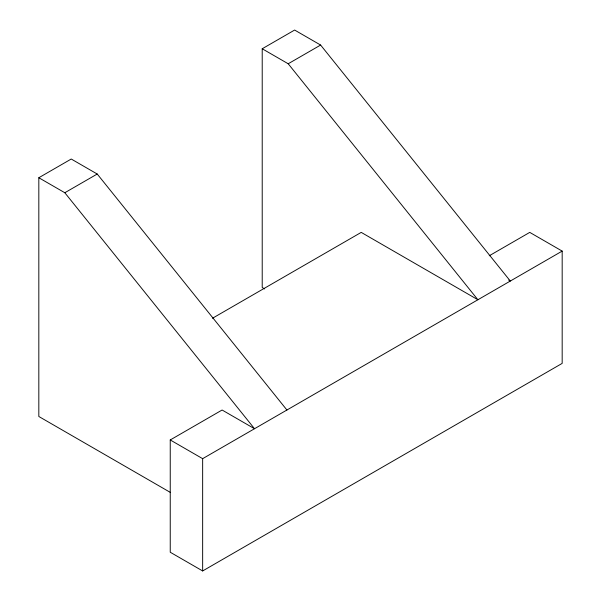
<?xml version="1.0" encoding="UTF-8"?>
<svg xmlns="http://www.w3.org/2000/svg" width="601" height="601" viewBox="0 0 601 601"><rect width="100%" height="100%" fill="white"/><g stroke="black" fill="none" stroke-linecap="round" stroke-linejoin="round"><path stroke-width="0.9" d="M170.196 492.332L38.825 416.485L38.825 177.738L71.241 159.025L97.227 174.027L286.925 410.017M264.65 288.916L262.216 287.511L262.216 48.764L294.625 30.05L320.618 45.052L510.317 281.043L508.694 280.104M38.825 177.738L64.818 192.741L97.227 174.027M262.216 48.764L288.202 63.766L320.618 45.052M212.499 318.245L361.216 232.384L477.9 299.756L288.202 63.766M489.244 255.778L529.759 232.384L562.175 251.098L562.175 363.38L202.65 570.95L170.241 552.236L170.241 439.955L222.1 410.017L254.516 428.723L64.818 192.741M170.241 439.955L202.65 458.668L562.175 251.098M202.65 458.668L202.65 570.95"/></g></svg>
